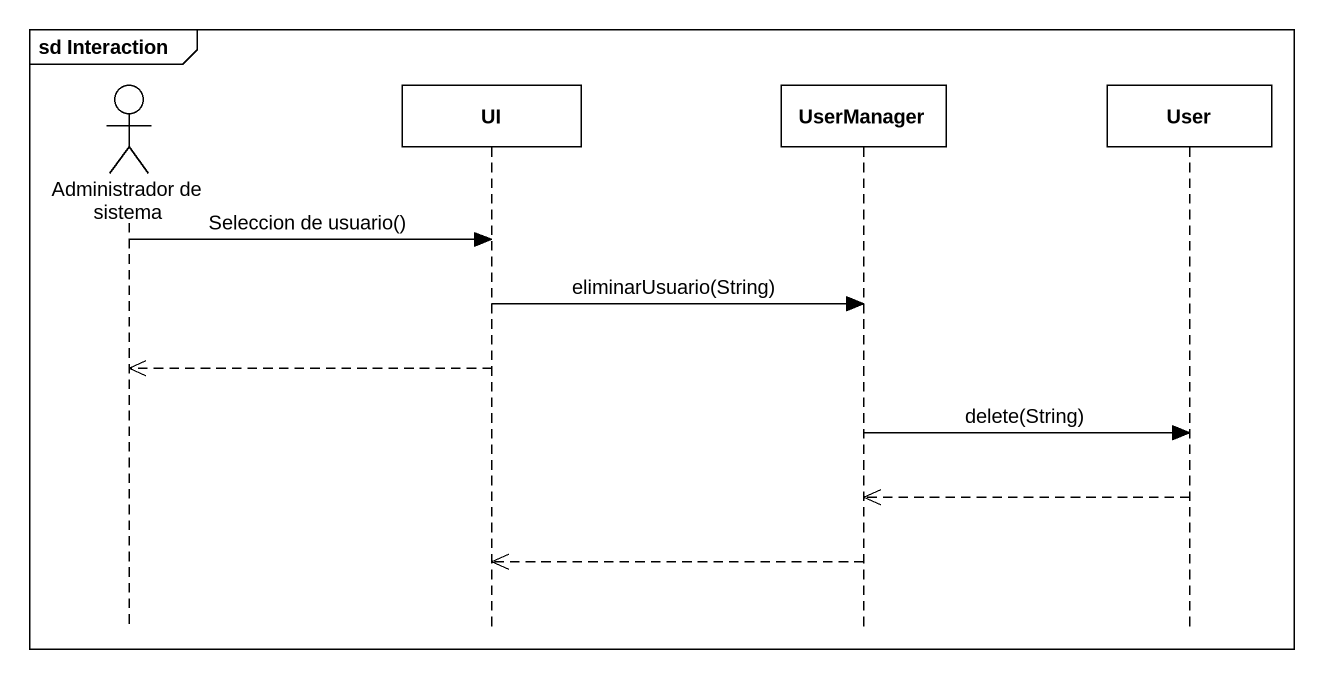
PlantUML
@startuml
mainframe sd Interaction
hide footbox
actor "Administrador de sistema" as Administrador_de_sistema
participant UI
participant UserManager
participant User

Administrador_de_sistema -> UI : Seleccion de usuario()
UI -> UserManager : eliminarUsuario(String)
UI -->> Administrador_de_sistema
UserManager -> User : delete(String)
User -->> UserManager
UserManager -->> UI
@enduml
